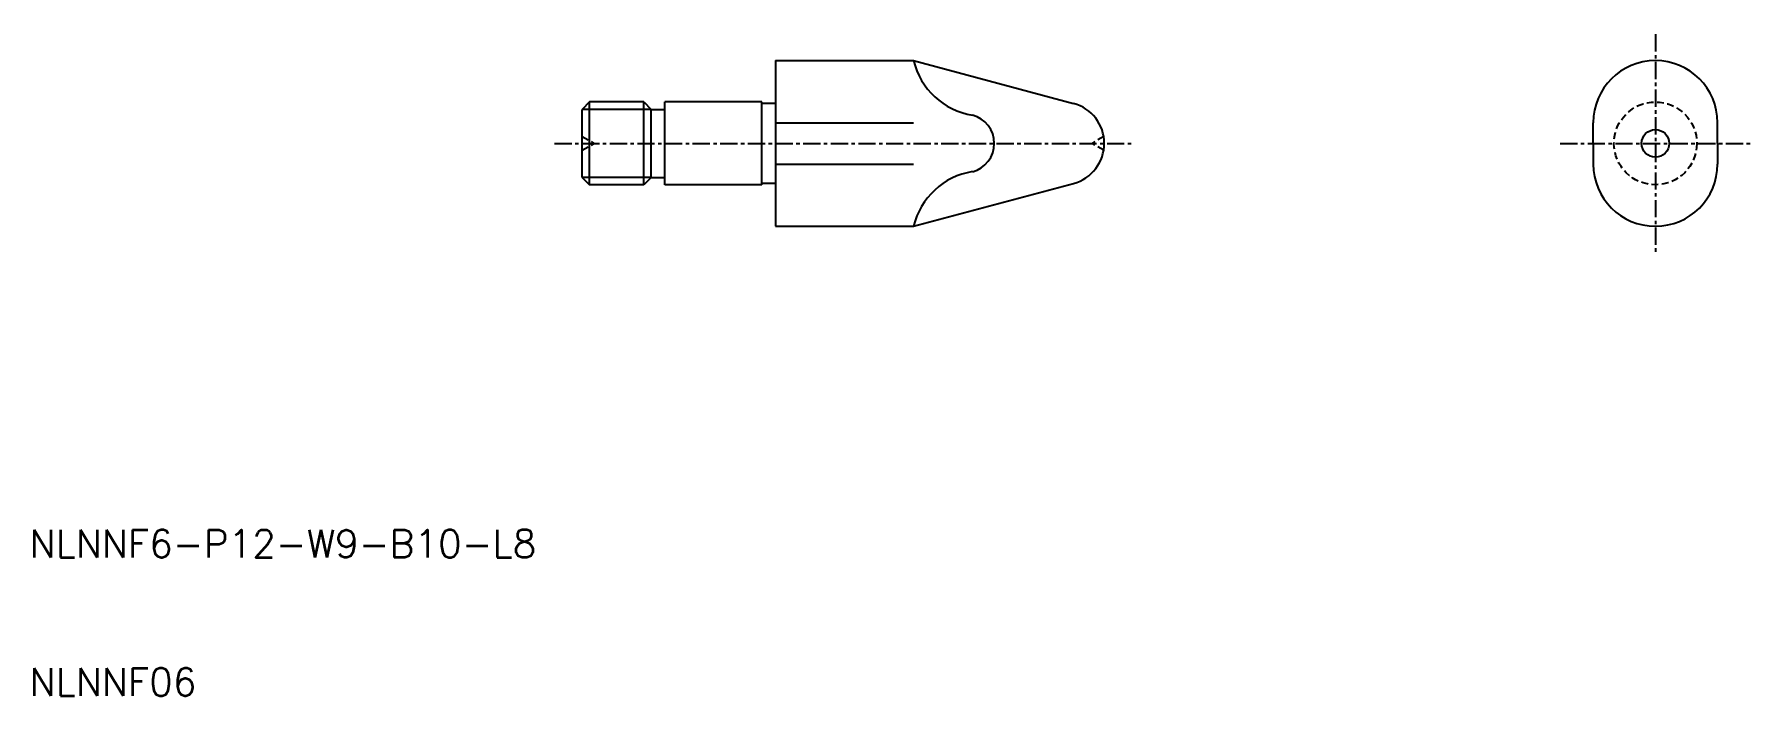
# Model space of a CAD drawing. Extents: x 10 to 135, y 10 to 58.
import ezdxf

# ---------------------------------------------------------------- set-up
doc = ezdxf.new("R2010")
doc.units = 0
doc.linetypes.add('CENTER', pattern=[2, 1.25, -0.25, 0.25, -0.25])
doc.linetypes.add('DASHED', pattern=[0.75, 0.5, -0.25])
doc.layers.get('0').update_dxf_attribs({"linetype": 'CONTINUOUS'})
doc.layers.add('CENTER', color=1, linetype='CENTER')
doc.styles.get("Standard").update_dxf_attribs({"font": 'txt.shx'})

msp = doc.modelspace()

# ---------------------------------------------------------------- linework, layer by layer
at = {"color": 7, "linetype": 'CONTINUOUS'}
for p, q in [((64, 56), (64, 44)), ((64, 56), (74, 56)), ((74, 56), (85.58, 52.9)), ((50.54, 53), (50, 52.46)), ((50, 47.54), (50, 52.46)), ((54.46, 53), (50.54, 53)), ((50.54, 47), (50.54, 53)), ((54.46, 53), (55, 52.46)), ((54.46, 47), (54.46, 53)), ((55, 47.54), (55, 52.46)), ((55, 52.46), (56, 52.46)), ((63, 53), (56, 53)), ((56, 47), (56, 53)), ((63, 47), (63, 53)), ((64, 52.9), (63, 52.9)), ((123.2, 50), (123.2, 51.5)), ((132.2, 50), (132.2, 51.5)), ((123.2, 50), (123.2, 48.5)), ((132.2, 50), (132.2, 48.5)), ((50, 47.54), (50.54, 47)), ((55, 47.54), (54.46, 47)), ((55, 47.54), (56, 47.54)), ((54.46, 47), (50.54, 47)), ((63, 47), (56, 47)), ((64, 47.1), (63, 47.1)), ((74, 44), (85.58, 47.1)), ((64, 44), (74, 44))]:
    msp.add_line(p, q, dxfattribs=at)
at = {"color": 3, "linetype": 'CONTINUOUS'}
for p, q in [((74, 56), (74, 56)), ((55, 52.46), (50, 52.46)), ((64, 51.5), (74, 51.5)), ((64, 48.5), (74, 48.5)), ((55, 47.54), (50, 47.54))]:
    msp.add_line(p, q, dxfattribs=at)
at = {"color": 3, "linetype": 'DASHED'}
for p, q in [((50, 50.5), (50.87, 50)), ((50, 49.5), (50.87, 50)), ((87.76, 50.5), (86.89, 50)), ((87.76, 49.5), (86.89, 50))]:
    msp.add_line(p, q, dxfattribs=at)
msp.add_circle((127.7, 50), 3, dxfattribs=at)
at = {"color": 7, "linetype": 'CONTINUOUS'}
msp.add_circle((127.7, 50), 1, dxfattribs=at)
at = {"color": 3, "linetype": 'CONTINUOUS'}
for centre, radius, start, end in [((79.08, 57.2), 5.22, 193.3062, 260.8646), ((77.72, 50), 2.12, 284.5343, 75.4657), ((79.08, 42.8), 5.22, 99.1354, 166.6938)]:
    msp.add_arc(centre, radius, start, end, dxfattribs=at)
at = {"color": 7, "linetype": 'CONTINUOUS'}
for centre, radius, start, end in [((127.7, 51.5), 4.5, 0, 180), ((84.8, 50), 3, 285, 75), ((127.7, 48.5), 4.5, 180, 0)]:
    msp.add_arc(centre, radius, start, end, dxfattribs=at)
at = {"layer": 'CENTER', "color": 1, "linetype": 'CENTER'}
for p, q in [((127.7, 57.9), (127.7, 42.1)), ((48, 50), (89.8, 50)), ((120.8, 50), (134.6, 50))]:
    msp.add_line(p, q, dxfattribs=at)

# ---------------------------------------------------------------- texts
at = {"color": 7, "linetype": 'CONTINUOUS'}
for s, p in [('NLNNF6-P12-W9-B10-L8 ', (10, 20)), ('NLNNF06', (10, 10))]:
    msp.add_text(s, height=2, dxfattribs=at).set_placement(p)

doc.saveas('drawing.dxf')
